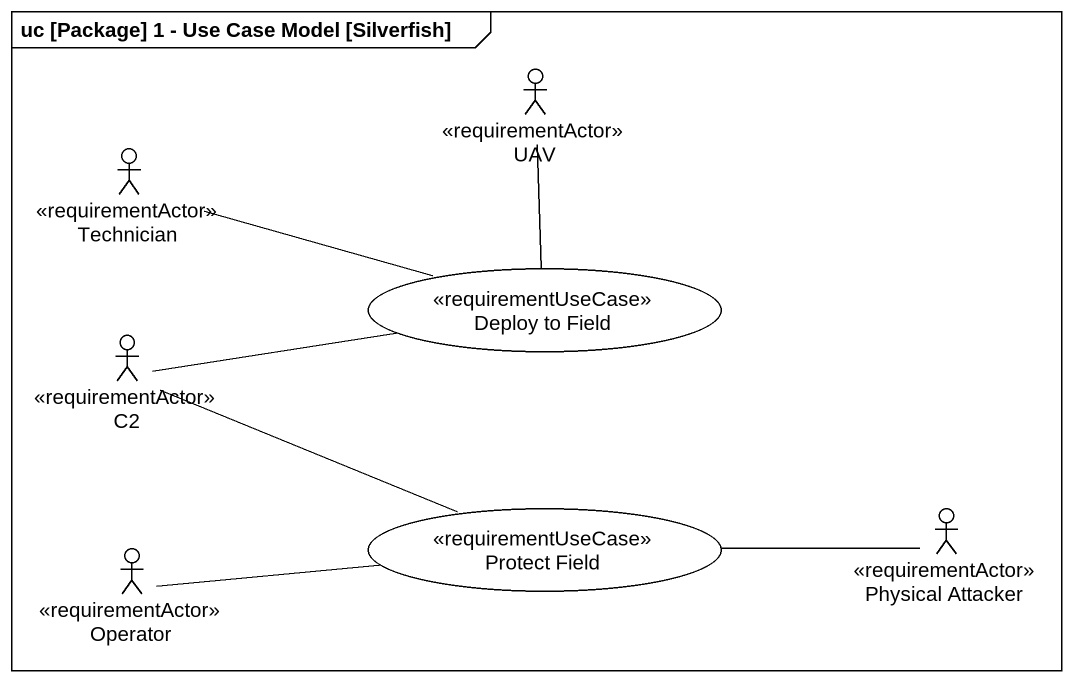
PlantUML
@startuml
mainframe uc [Package] 1 - Use Case Model [Silverfish]
actor UAV <<requirementActor>>
actor Technician <<requirementActor>>
usecase "Deploy to Field" as Deploy_to_Field <<requirementUseCase>>
actor C2 <<requirementActor>>
actor Operator <<requirementActor>>
usecase "Protect Field" as Protect_Field <<requirementUseCase>>
actor "Physical Attacker" as Physical_Attacker <<requirementActor>>
UAV -- Deploy_to_Field
Technician -right- Deploy_to_Field
C2 -right- Deploy_to_Field
C2 -right- Protect_Field
Operator -right- Protect_Field
Physical_Attacker -left- Protect_Field
@enduml
